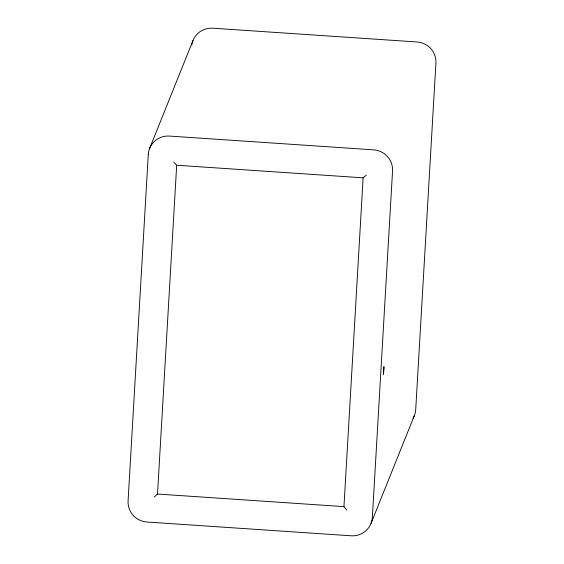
<?xml version="1.0" encoding="UTF-8"?>
<svg xmlns="http://www.w3.org/2000/svg" width="564" height="564" viewBox="0 0 564 564"><rect width="100%" height="100%" fill="white"/><g stroke="black" fill="none" stroke-linecap="round" stroke-linejoin="round"><path stroke-width="0.85" d="M154.205 497.018L157.511 494.043L176.68 165.245L173.733 162.164M346.782 510.011L343.955 506.627L363.124 177.829L366.304 175.157M149.615 148.445L192.98 40.573M383.992 366.48L383.386 374.39L383.753 367.079L383.802 369.688M383.739 370.731L383.612 373.008M371.02 523.427L414.385 415.555M176.68 165.245L363.124 177.829M157.511 494.043L343.955 506.627M413.017 418.34A20.071 19.768 21.9 0 0 415.717 409.513L435.916 63.097A20.071 19.768 21.9 0 0 417.071 41.983L212.797 28.2A20.071 19.768 21.9 0 0 192.253 42.786M191.802 45.071A20.071 19.768 21.9 0 1 192.077 43.541M148.283 154.487L128.084 500.902A20.071 19.768 21.9 0 0 146.929 522.017L351.203 535.8A20.071 19.768 21.9 0 0 372.353 517.385L392.551 170.97A20.071 19.768 21.9 0 0 373.706 149.855L169.433 136.072A20.071 19.768 21.9 0 0 148.283 154.487"/></g></svg>
